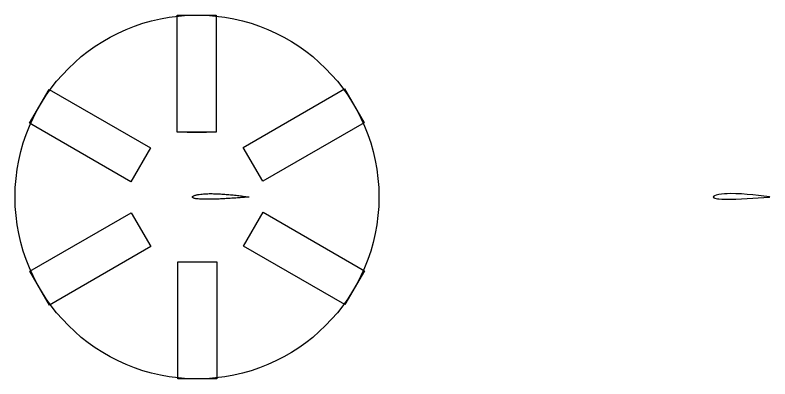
# Model space of a CAD drawing. Header units: centimetres. Extents: x -123 to 62, y -114 to 59.
# Drawn here: x -123 to -64.9, y 31 to 59 of the extents above; entities that cross this region are included whole.
import ezdxf

# ---------------------------------------------------------------- set-up
doc = ezdxf.new("R2010")
doc.units = ezdxf.units.CM
doc.header["$MEASUREMENT"] = 0
doc.layers.add('Airfoil', color=3, linetype='Continuous')
doc.layers.add('Guides', color=1, linetype='Continuous')

# ---------------------------------------------------------------- blocks, each defined once
blk = doc.blocks.new('*U4')
blk.add_lwpolyline([(-1.5, 4.5), (1.5, 4.5), (1.5, -4.5), (-1.5, -4.5)], close=True)
blk = doc.blocks.new('*U5')
at = {"color": 0, "linetype": 'ByBlock', "lineweight": -2, "transparency": 16777216}
blk.add_blockref('*U4', (-0.022, 9.496), dxfattribs=at)
for p, rotation in [((-8.235, 4.729), 59.99999999999999), ((8.212, 4.767), 299.9999999999999), ((-8.212, -4.767), 120), ((8.235, -4.729), 239.9999999999999), ((0.022, -9.496), 180)]:
    blk.add_blockref('*U4', p, dxfattribs=dict(at, rotation=rotation))

msp = doc.modelspace()

# ---------------------------------------------------------------- linework, layer by layer
for p, q in [((-109.759, 50, 0.403), (-108.263, 50, 0.403)), ((-69.217, 45.071), (-69.268, 45)), ((-69.268, 45), (-69.211, 44.934)), ((-69.164, 45.1), (-69.217, 45.071)), ((-69.211, 44.934), (-69.155, 44.911)), ((-69.057, 45.138), (-69.164, 45.1)), ((-69.155, 44.911), (-69.046, 44.882)), ((-68.949, 45.166), (-69.057, 45.138)), ((-69.046, 44.882), (-68.937, 44.863)), ((-68.841, 45.188), (-68.949, 45.166)), ((-68.937, 44.863), (-68.828, 44.85)), ((-68.624, 45.219), (-68.841, 45.188)), ((-68.828, 44.85), (-68.612, 44.833)), ((-68.406, 45.24), (-68.624, 45.219)), ((-68.612, 44.833), (-68.396, 44.825)), ((-68.189, 45.252), (-68.406, 45.24)), ((-68.396, 44.825), (-68.181, 44.823)), ((-67.971, 45.257), (-68.189, 45.252)), ((-68.181, 44.823), (-67.965, 44.824)), ((-67.534, 45.253), (-67.971, 45.257)), ((-67.965, 44.824), (-67.534, 44.829)), ((-67.1, 45.233), (-67.534, 45.253)), ((-67.534, 44.829), (-67.102, 44.851)), ((-67.102, 44.851), (-66.669, 44.874)), ((-66.665, 45.203), (-67.1, 45.233)), ((-66.669, 44.874), (-66.236, 44.9)), ((-66.232, 45.165), (-66.665, 45.203)), ((-66.236, 44.9), (-65.802, 44.929)), ((-65.798, 45.119), (-66.232, 45.165)), ((-65.802, 44.929), (-65.368, 44.961)), ((-65.365, 45.066), (-65.798, 45.119)), ((-65.368, 44.961), (-65.151, 44.978)), ((-65.149, 45.036), (-65.365, 45.066)), ((-65.151, 44.978), (-64.933, 44.995)), ((-64.933, 45.005), (-65.149, 45.036)), ((-64.933, 45.005), (-64.909, 45)), ((-64.909, 45), (-64.933, 44.995))]:
    msp.add_line(p, q)
at = {"layer": 'Airfoil'}
msp.add_spline([(-105, 45), (-105.024, 45.005), (-105.24, 45.036), (-105.456, 45.066), (-105.889, 45.119), (-106.322, 45.165), (-106.756, 45.203), (-107.19, 45.233), (-107.625, 45.253), (-108.061, 45.257), (-108.497, 45.24), (-108.715, 45.219), (-108.932, 45.188), (-109.04, 45.166), (-109.148, 45.138), (-109.255, 45.1), (-109.308, 45.071), (-109.359, 45), (-109.301, 44.934), (-109.246, 44.911), (-109.136, 44.882), (-109.028, 44.863), (-108.919, 44.85), (-108.703, 44.833), (-108.487, 44.825), (-108.271, 44.823), (-108.056, 44.824), (-107.625, 44.829), (-107.192, 44.851), (-106.76, 44.874), (-106.327, 44.9), (-105.893, 44.929), (-105.459, 44.961), (-105.242, 44.978), (-105.104, 44.989), (-105, 45)], degree=3, dxfattribs=at)
at = {"layer": 'Guides'}
msp.add_circle((-109, 45), 14, dxfattribs=at)

# ---------------------------------------------------------------- block references
msp.add_blockref('*U5', (-109, 45))

doc.saveas('drawing.dxf')
